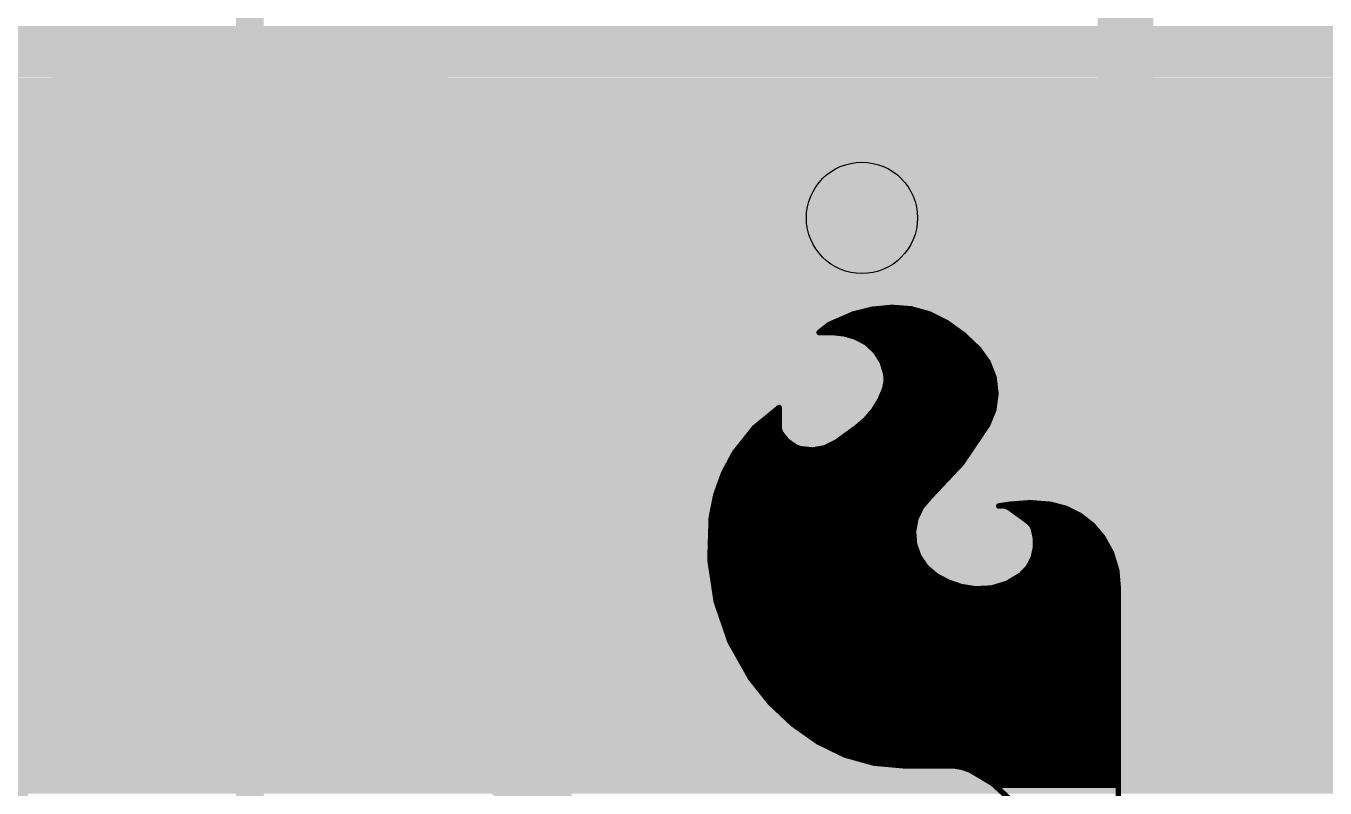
# Model space of a CAD drawing. Extents: x -29 to 78, y -15 to 28.
# Drawn here: x 17.01 to 22.94, y 14.92 to 18.4 of the extents above; entities that cross this region are included whole.
import ezdxf

# ---------------------------------------------------------------- set-up
doc = ezdxf.new("R2010")
doc.units = 0
for name, color, linetype in [('1', 12, 'CONTINUOUS'), ('16', 132, 'CONTINUOUS'), ('18', 110, 'CONTINUOUS'), ('201', 110, 'CONTINUOUS'), ('21', 41, 'CONTINUOUS'), ('22', 40, 'CONTINUOUS'), ('29', 253, 'CONTINUOUS'), ('31', 253, 'CONTINUOUS'), ('44', 253, 'CONTINUOUS'), ('51', 53, 'CONTINUOUS')]:
    doc.layers.add(name, color=color, linetype=linetype)

# ---------------------------------------------------------------- blocks, each defined once
blk = doc.blocks.new('RECT')
blk.add_solid([(-0.5, -0.5), (0.5, -0.5), (-0.5, 0.5), (0.5, 0.5)])
blk = doc.blocks.new('ROUNDV')
at = {"const_width": 0.5}
blk.add_lwpolyline([(0, -0.25, 1), (0, 0.25, 1), (0, -0.25)], format="xyb", dxfattribs=at)

msp = doc.modelspace()

# ---------------------------------------------------------------- linework, layer by layer
at = {"layer": '1', "const_width": 0.254}
for points in [[(22.032, 16.068), (22.032, 20.189)], [(24.13, 13.97), (22.032, 16.068)]]:
    msp.add_lwpolyline(points, dxfattribs=at)
at = {"layer": '1', "const_width": 0.127}
for points in [[(22.0769, 16.1129, 1), (21.9871, 16.0231)], [(21.9685, 16.068, 1), (22.0955, 16.068)]]:
    msp.add_lwpolyline(points, format="xyb", dxfattribs=at)
at = {"layer": '16', "const_width": 0.254}
msp.add_lwpolyline([(15.4178, 18.796), (21.7424, 12.4714)], dxfattribs=at)
at = {"layer": '21', "const_width": 0.2032}
msp.add_lwpolyline([(16.9164, 15.0344), (16.9164, 14.1756)], dxfattribs=at)
at = {"layer": '21', "const_width": 0.1016}
msp.add_lwpolyline([(16.9672, 15.0344, 1), (16.8656, 15.0344)], format="xyb", dxfattribs=at)
at = {"layer": '22', "const_width": 0.0254}
for points in [[(20.7645, 17.0764), (20.7874, 17.0866)], [(20.7874, 17.0866), (20.8752, 17.1086)], [(20.8178, 17.0942), (21.1111, 17.0942)], [(20.8752, 17.1086), (20.9652, 17.1171)], [(20.9652, 17.1171), (21.0521, 17.1105)], [(21.0521, 17.1105), (21.1361, 17.0873)], [(21.1361, 17.0873), (21.2141, 17.0485)], [(20.635, 17.0053), (20.6785, 17.0391)], [(20.6513, 17.018), (21.2564, 17.018)], [(20.6785, 17.0391), (20.7289, 17.0612)], [(20.6883, 17.0434), (21.2212, 17.0434)], [(20.7289, 17.0612), (20.7645, 17.0764)], [(20.7467, 17.0688), (21.1733, 17.0688)], [(21.2141, 17.0485), (21.2918, 16.9925)], [(20.6934, 17.0028), (20.6324, 17.0028)], [(20.6324, 17.0028), (20.6325, 17.0028)], [(20.6325, 17.0028), (20.635, 17.0053)], [(20.7463, 16.9969), (20.6934, 17.0028)], [(20.7975, 16.9824), (20.7463, 16.9969)], [(20.7614, 16.9926), (21.2916, 16.9926)], [(20.8483, 16.9554), (20.7975, 16.9824)], [(20.8261, 16.9672), (21.3185, 16.9672)], [(21.2918, 16.9925), (21.3614, 16.9266)], [(20.8903, 16.9162), (20.8483, 16.9554)], [(20.8628, 16.9418), (21.3453, 16.9418)], [(20.89, 16.9164), (21.3687, 16.9164)], [(20.9206, 16.8673), (20.8903, 16.9162)], [(21.3614, 16.9266), (21.4045, 16.8662)], [(20.9059, 16.891), (21.3868, 16.891)], [(20.9372, 16.8123), (20.9206, 16.8673)], [(20.9211, 16.8656), (21.4048, 16.8656)], [(20.9288, 16.8402), (21.4146, 16.8402)], [(21.4045, 16.8662), (21.4313, 16.797)], [(20.9364, 16.8148), (21.4244, 16.8148)], [(20.9386, 16.7789), (20.9372, 16.8123)], [(20.9382, 16.7894), (21.4322, 16.7894)], [(21.4313, 16.797), (21.4399, 16.7233)], [(20.9106, 16.6947), (20.9321, 16.7462)], [(20.9289, 16.7386), (21.4381, 16.7386)], [(20.9321, 16.7462), (20.9386, 16.7789)], [(20.9356, 16.764), (21.4351, 16.764)], [(21.4399, 16.7233), (21.43, 16.6498)], [(20.8813, 16.6472), (20.9106, 16.6947)], [(20.8907, 16.6624), (21.4317, 16.6624)], [(20.9064, 16.6878), (21.4351, 16.6878)], [(20.9183, 16.7132), (21.4386, 16.7132)], [(20.3369, 16.5678), (20.4495, 16.6599)], [(20.3905, 16.6116), (20.4495, 16.6116)], [(20.4215, 16.637), (20.4495, 16.637)], [(20.4495, 16.6599), (20.4495, 16.571)], [(20.8026, 16.5684), (20.845, 16.6048)], [(20.845, 16.6048), (20.8813, 16.6472)], [(20.8508, 16.6116), (21.4144, 16.6116)], [(20.8726, 16.637), (21.4247, 16.637)], [(21.43, 16.6498), (21.402, 16.5811)], [(20.2463, 16.4541), (20.3369, 16.5678)], [(20.3313, 16.5608), (20.4509, 16.5608)], [(20.3594, 16.5862), (20.4495, 16.5862)], [(20.4495, 16.571), (20.4515, 16.5565)], [(20.4515, 16.5565), (20.4572, 16.543)], [(20.4572, 16.543), (20.4869, 16.5063)], [(20.7112, 16.5024), (20.8026, 16.5684)], [(20.7921, 16.5608), (21.3883, 16.5608)], [(20.8233, 16.5862), (21.4041, 16.5862)], [(21.402, 16.5811), (21.2834, 16.4053)], [(20.2706, 16.4846), (20.5183, 16.4846)], [(20.2909, 16.51), (20.4839, 16.51)], [(20.3111, 16.5354), (20.4633, 16.5354)], [(20.4869, 16.5063), (20.5257, 16.4795)], [(20.6599, 16.4762), (20.7112, 16.5024)], [(20.6763, 16.4846), (21.3369, 16.4846)], [(20.7217, 16.51), (21.354, 16.51)], [(20.7569, 16.5354), (21.3712, 16.5354)], [(20.1962, 16.3607), (20.2463, 16.4541)], [(20.2354, 16.4338), (21.3026, 16.4338)], [(20.2504, 16.4592), (21.3198, 16.4592)], [(20.5257, 16.4795), (20.5461, 16.4719)], [(20.5461, 16.4719), (20.6033, 16.4658)], [(20.6033, 16.4658), (20.6599, 16.4762)], [(20.2081, 16.383), (21.2624, 16.383)], [(20.2218, 16.4084), (21.2855, 16.4084)], [(21.2834, 16.4053), (21.1379, 16.2509)], [(20.1604, 16.2609), (20.1962, 16.3607)], [(20.1768, 16.3068), (21.1906, 16.3068)], [(20.1859, 16.3322), (21.2145, 16.3322)], [(20.195, 16.3576), (21.2385, 16.3576)], [(20.1397, 16.1569), (20.1604, 16.2609)], [(20.1594, 16.256), (21.1427, 16.256)], [(20.1677, 16.2814), (21.1666, 16.2814)], [(21.1379, 16.2509), (21.0996, 16.206)], [(20.1493, 16.2052), (21.0992, 16.2052)], [(20.1543, 16.2306), (21.1206, 16.2306)], [(21.0996, 16.206), (21.0741, 16.1527)], [(21.4528, 16.2103), (21.5011, 16.2179)], [(21.4705, 16.212), (21.4528, 16.2103)], [(21.4879, 16.2085), (21.4705, 16.212)], [(21.5036, 16.2001), (21.4879, 16.2085)], [(21.4941, 16.2052), (21.7373, 16.2052)], [(21.5011, 16.2179), (21.5951, 16.2252)], [(21.5875, 16.1392), (21.5036, 16.2001)], [(21.5951, 16.2252), (21.6891, 16.2179)], [(21.6891, 16.2179), (21.759, 16.1995)], [(21.759, 16.1995), (21.8238, 16.1674)], [(20.1337, 15.9641), (20.1397, 16.1569)], [(20.1388, 16.129), (21.0698, 16.129)], [(20.1396, 16.1544), (21.075, 16.1544)], [(20.1442, 16.1798), (21.0871, 16.1798)], [(21.0741, 16.1527), (21.0634, 16.0946)], [(21.5316, 16.1798), (21.7988, 16.1798)], [(21.5666, 16.1544), (21.8405, 16.1544)], [(21.6013, 16.1258), (21.5875, 16.1392)], [(21.598, 16.129), (21.8731, 16.129)], [(21.8238, 16.1674), (21.8808, 16.123)], [(20.1372, 16.0782), (21.0646, 16.0782)], [(20.138, 16.1036), (21.065, 16.1036)], [(21.0634, 16.0946), (21.068, 16.0357)], [(21.6103, 16.1087), (21.6013, 16.1258)], [(21.6202, 16.0642), (21.6103, 16.1087)], [(21.6114, 16.1036), (21.8974, 16.1036)], [(21.6171, 16.0782), (21.9191, 16.0782)], [(21.8808, 16.123), (21.9278, 16.068)], [(20.1356, 16.0274), (21.0709, 16.0274)], [(20.1364, 16.0528), (21.0666, 16.0528)], [(21.068, 16.0357), (21.0876, 15.98)], [(21.6103, 15.9741), (21.6202, 16.0186)], [(21.6202, 16.0186), (21.6202, 16.0642)], [(21.6202, 16.0528), (21.9361, 16.0528)], [(21.6202, 16.0274), (21.9501, 16.0274)], [(21.9278, 16.068), (21.9679, 15.9948)], [(20.1625, 15.7734), (20.1337, 15.9641)], [(20.1341, 15.9766), (21.0899, 15.9766)], [(20.1349, 16.002), (21.0798, 16.002)], [(20.1356, 15.9512), (21.1073, 15.9512)], [(21.0876, 15.98), (21.121, 15.9313)], [(21.5881, 15.9306), (21.6103, 15.9741)], [(21.5986, 15.9512), (21.981, 15.9512)], [(21.6109, 15.9766), (21.9734, 15.9766)], [(21.6165, 16.002), (21.964, 16.002)], [(21.9679, 15.9948), (21.9919, 15.9149)], [(20.1395, 15.9258), (21.1273, 15.9258)], [(20.1433, 15.9004), (21.1569, 15.9004)], [(21.121, 15.9313), (21.1658, 15.8928)], [(21.1658, 15.8928), (21.2222, 15.8624)], [(21.491, 15.8571), (21.5544, 15.8953)], [(21.5544, 15.8953), (21.5881, 15.9306)], [(21.5593, 15.9004), (21.9932, 15.9004)], [(21.5834, 15.9258), (21.9887, 15.9258)], [(21.9919, 15.9149), (21.9989, 15.8318)], [(20.1471, 15.875), (21.1988, 15.875)], [(20.151, 15.8496), (21.2601, 15.8496)], [(21.2222, 15.8624), (21.2829, 15.8419)], [(21.2829, 15.8419), (21.3462, 15.8318)], [(21.3462, 15.8318), (21.4202, 15.8355)], [(21.4202, 15.8355), (21.491, 15.8571)], [(21.4665, 15.8496), (21.9974, 15.8496)], [(21.5207, 15.875), (21.9953, 15.875)], [(21.9989, 15.8318), (21.9989, 14.3154)], [(20.1548, 15.8242), (21.9989, 15.8242)], [(20.1587, 15.7988), (21.9989, 15.7988)], [(20.2253, 15.591), (20.1625, 15.7734)], [(20.1625, 15.7734), (21.9989, 15.7734)], [(20.1713, 15.748), (21.9989, 15.748)], [(20.18, 15.7226), (21.9989, 15.7226)], [(20.1888, 15.6972), (21.9989, 15.6972)], [(20.1975, 15.6718), (21.9989, 15.6718)], [(20.2062, 15.6464), (21.9989, 15.6464)], [(20.215, 15.621), (21.9989, 15.621)], [(20.2237, 15.5956), (21.9989, 15.5956)], [(20.32, 15.4229), (20.2253, 15.591)], [(20.237, 15.5702), (21.9989, 15.5702)], [(20.2513, 15.5448), (21.9989, 15.5448)], [(20.2656, 15.5194), (21.9989, 15.5194)], [(20.2799, 15.494), (21.9989, 15.494)], [(20.2943, 15.4686), (21.9989, 15.4686)], [(20.3086, 15.4432), (21.9989, 15.4432)], [(20.4084, 15.3122), (20.32, 15.4229)], [(20.3241, 15.4178), (21.9989, 15.4178)], [(20.3444, 15.3924), (21.9989, 15.3924)], [(20.3647, 15.367), (21.9989, 15.367)], [(20.385, 15.3416), (21.9989, 15.3416)], [(20.4053, 15.3162), (21.9989, 15.3162)], [(20.5116, 15.215), (20.4084, 15.3122)], [(20.4312, 15.2908), (21.9989, 15.2908)], [(20.4581, 15.2654), (21.9989, 15.2654)], [(20.4851, 15.24), (21.9989, 15.24)], [(20.6273, 15.1333), (20.5116, 15.215)], [(20.5122, 15.2146), (21.9989, 15.2146)], [(20.5481, 15.1892), (21.9989, 15.1892)], [(20.5841, 15.1638), (21.9989, 15.1638)], [(20.6201, 15.1384), (21.9989, 15.1384)], [(20.7503, 15.0733), (20.6273, 15.1333)], [(20.6689, 15.113), (21.9989, 15.113)], [(20.721, 15.0876), (21.9989, 15.0876)], [(20.8822, 15.0365), (20.7503, 15.0733)], [(20.7901, 15.0622), (21.9989, 15.0622)], [(20.8811, 15.0368), (21.9989, 15.0368)], [(21.0185, 15.0241), (20.8822, 15.0365)], [(21.2471, 15.0241), (21.0185, 15.0241)], [(21.2861, 15.0173), (21.2471, 15.0241)], [(21.3233, 15.0038), (21.2861, 15.0173)], [(21.3023, 15.0114), (21.9989, 15.0114)], [(21.4245, 14.9436), (21.3233, 15.0038)], [(21.3532, 14.986), (21.9989, 14.986)], [(21.396, 14.9606), (21.9989, 14.9606)], [(21.5113, 14.8641), (21.4245, 14.9436)], [(21.4337, 14.9352), (21.9989, 14.9352)]]:
    msp.add_lwpolyline(points, dxfattribs=at)
at = {"layer": '22', "const_width": 0.0127}
for points in [[(20.7859, 17.0928, 1), (20.7889, 17.0804)], [(20.79, 17.0808, 1), (20.7848, 17.0924)], [(20.8178, 17.1006, 1), (20.8178, 17.0878)], [(20.8745, 17.1149, 1), (20.8758, 17.1022)], [(20.8767, 17.1024, 1), (20.8736, 17.1147)], [(20.9657, 17.1234, 1), (20.9647, 17.1108)], [(20.9658, 17.1108, 1), (20.9646, 17.1234)], [(21.0538, 17.1166, 1), (21.0504, 17.1044)], [(21.0516, 17.1041, 1), (21.0526, 17.1168)], [(21.1111, 17.0878, 1), (21.1111, 17.1006)], [(21.1389, 17.093, 1), (21.1333, 17.0816)], [(21.1344, 17.0812, 1), (21.1378, 17.0934)], [(20.6513, 17.0244, 1), (20.6513, 17.0116)], [(20.6759, 17.0449, 1), (20.681, 17.0333)], [(20.6824, 17.0341, 1), (20.6746, 17.0441)], [(20.6883, 17.0498, 1), (20.6883, 17.0371)], [(20.7264, 17.067, 1), (20.7314, 17.0554)], [(20.7314, 17.0554, 1), (20.7264, 17.067)], [(20.7467, 17.0752, 1), (20.7467, 17.0624)], [(20.7619, 17.0822, 1), (20.7671, 17.0706)], [(20.767, 17.0706, 1), (20.762, 17.0822)], [(21.1733, 17.0624, 1), (21.1733, 17.0752)], [(21.2178, 17.0537, 1), (21.2104, 17.0433)], [(21.2113, 17.0428, 1), (21.2169, 17.0542)], [(21.2212, 17.0371, 1), (21.2212, 17.0498)], [(21.2564, 17.0116, 1), (21.2564, 17.0244)], [(20.6324, 17.0092, 1), (20.6324, 16.9964)], [(20.6324, 17.0092, 1), (20.6324, 16.9964)], [(20.628, 17.0073, 1), (20.637, 16.9983)], [(20.6311, 17.0103, 1), (20.6389, 17.0003)], [(20.6395, 17.0008, 1), (20.6305, 17.0098)], [(20.6325, 16.9964, 1), (20.6325, 17.0092)], [(20.6941, 17.0091, 1), (20.6927, 16.9965)], [(20.6934, 16.9964, 1), (20.6934, 17.0092)], [(20.748, 17.003, 1), (20.7446, 16.9908)], [(20.7456, 16.9906, 1), (20.747, 17.0032)], [(20.7614, 16.999, 1), (20.7614, 16.9862)], [(20.8005, 16.988, 1), (20.7945, 16.9768)], [(20.7958, 16.9763, 1), (20.7992, 16.9885)], [(20.8261, 16.9736, 1), (20.8261, 16.9609)], [(21.2962, 16.9971, 1), (21.2874, 16.9878)], [(21.2881, 16.9873, 1), (21.2955, 16.9976)], [(21.2916, 16.9862, 1), (21.2916, 16.999)], [(21.3185, 16.9609, 1), (21.3185, 16.9736)], [(20.8526, 16.9601, 1), (20.8439, 16.9508)], [(20.8453, 16.9498, 1), (20.8512, 16.961)], [(20.8628, 16.9482, 1), (20.8628, 16.9354)], [(20.89, 16.9228, 1), (20.89, 16.91)], [(20.8956, 16.9195, 1), (20.8849, 16.9128)], [(20.8859, 16.9115, 1), (20.8946, 16.9208)], [(21.3453, 16.9354, 1), (21.3453, 16.9482)], [(21.3666, 16.9303, 1), (21.3562, 16.9229)], [(21.357, 16.922, 1), (21.3658, 16.9312)], [(21.3687, 16.91, 1), (21.3687, 16.9228)], [(20.9059, 16.8974, 1), (20.9059, 16.8847)], [(20.9267, 16.8692, 1), (20.9145, 16.8655)], [(20.9211, 16.872, 1), (20.9211, 16.8592)], [(20.9152, 16.864, 1), (20.926, 16.8707)], [(20.9288, 16.8466, 1), (20.9288, 16.8338)], [(21.3868, 16.8847, 1), (21.3868, 16.8974)], [(21.4105, 16.8685, 1), (21.3986, 16.8639)], [(21.3994, 16.8625, 1), (21.4097, 16.8699)], [(21.4048, 16.8592, 1), (21.4048, 16.872)], [(21.4146, 16.8338, 1), (21.4146, 16.8466)], [(20.9364, 16.8212, 1), (20.9364, 16.8085)], [(20.9435, 16.8126, 1), (20.9309, 16.812)], [(20.9311, 16.8105, 1), (20.9433, 16.8141)], [(20.9382, 16.7958, 1), (20.9382, 16.783)], [(21.4244, 16.8085, 1), (21.4244, 16.8212)], [(21.4376, 16.7978, 1), (21.425, 16.7963)], [(21.4253, 16.7947, 1), (21.4372, 16.7993)], [(21.4322, 16.783, 1), (21.4322, 16.7958)], [(20.9289, 16.745, 1), (20.9289, 16.7323)], [(20.9259, 16.7474, 1), (20.9383, 16.745)], [(20.938, 16.7438, 1), (20.9262, 16.7486)], [(20.9356, 16.7704, 1), (20.9356, 16.7576)], [(20.9323, 16.7787, 1), (20.945, 16.7792)], [(20.9448, 16.7777, 1), (20.9324, 16.7802)], [(21.4462, 16.7225, 1), (21.4336, 16.7242)], [(21.4351, 16.7576, 1), (21.4351, 16.7704)], [(21.4381, 16.7323, 1), (21.4381, 16.745)], [(20.8907, 16.6688, 1), (20.8907, 16.6561)], [(20.9064, 16.6942, 1), (20.9064, 16.6814)], [(20.9048, 16.6971, 1), (20.9165, 16.6922)], [(20.916, 16.6914, 1), (20.9052, 16.698)], [(20.9183, 16.7196, 1), (20.9183, 16.7068)], [(21.4317, 16.6561, 1), (21.4317, 16.6688)], [(21.4336, 16.7226, 1), (21.4462, 16.7241)], [(21.4351, 16.6814, 1), (21.4351, 16.6942)], [(21.4386, 16.7068, 1), (21.4386, 16.7196)], [(20.3905, 16.618, 1), (20.3905, 16.6052)], [(20.4215, 16.6434, 1), (20.4215, 16.6306)], [(20.4559, 16.6599, 1), (20.4431, 16.6599)], [(20.4535, 16.655, 1), (20.4455, 16.6648)], [(20.4495, 16.6306, 1), (20.4495, 16.6434)], [(20.4495, 16.6052, 1), (20.4495, 16.618)], [(20.8401, 16.6089, 1), (20.8498, 16.6007)], [(20.8491, 16.6, 1), (20.8408, 16.6096)], [(20.8508, 16.618, 1), (20.8508, 16.6052)], [(20.8726, 16.6434, 1), (20.8726, 16.6306)], [(20.8759, 16.6505, 1), (20.8867, 16.6439)], [(20.8861, 16.6431, 1), (20.8765, 16.6513)], [(21.4144, 16.6052, 1), (21.4144, 16.618)], [(21.4237, 16.6507, 1), (21.4363, 16.649)], [(21.4358, 16.6474, 1), (21.4241, 16.6522)], [(21.4247, 16.6306, 1), (21.4247, 16.6434)], [(20.3313, 16.5672, 1), (20.3313, 16.5544)], [(20.3329, 16.5727, 1), (20.341, 16.5629)], [(20.3419, 16.5639, 1), (20.332, 16.5718)], [(20.3594, 16.5926, 1), (20.3594, 16.5799)], [(20.4431, 16.571, 1), (20.4559, 16.571)], [(20.4558, 16.5719, 1), (20.4432, 16.5701)], [(20.4573, 16.559, 1), (20.4456, 16.554)], [(20.4452, 16.5556, 1), (20.4578, 16.5573)], [(20.4495, 16.5799, 1), (20.4495, 16.5926)], [(20.4509, 16.5544, 1), (20.4509, 16.5672)], [(20.4621, 16.547, 1), (20.4523, 16.539)], [(20.7921, 16.5672, 1), (20.7921, 16.5544)], [(20.7985, 16.5732, 1), (20.8067, 16.5636)], [(20.8063, 16.5633, 1), (20.7989, 16.5735)], [(20.8233, 16.5926, 1), (20.8233, 16.5799)], [(21.3883, 16.5544, 1), (21.3883, 16.5672)], [(21.3961, 16.5835, 1), (21.4079, 16.5787)], [(21.4073, 16.5775, 1), (21.3967, 16.5847)], [(21.4041, 16.5799, 1), (21.4041, 16.5926)], [(20.2706, 16.491, 1), (20.2706, 16.4782)], [(20.2909, 16.5164, 1), (20.2909, 16.5037)], [(20.3111, 16.5418, 1), (20.3111, 16.529)], [(20.4514, 16.5405, 1), (20.463, 16.5455)], [(20.4633, 16.529, 1), (20.4633, 16.5418)], [(20.4905, 16.5115, 1), (20.4833, 16.5011)], [(20.4819, 16.5023, 1), (20.4918, 16.5103)], [(20.4839, 16.5037, 1), (20.4839, 16.5164)], [(20.5183, 16.4782, 1), (20.5183, 16.491)], [(20.6763, 16.491, 1), (20.6763, 16.4782)], [(20.7075, 16.5075, 1), (20.7149, 16.4973)], [(20.7141, 16.4967, 1), (20.7083, 16.5081)], [(20.7217, 16.5164, 1), (20.7217, 16.5037)], [(20.7569, 16.5418, 1), (20.7569, 16.529)], [(21.3369, 16.4782, 1), (21.3369, 16.491)], [(21.354, 16.5037, 1), (21.354, 16.5164)], [(21.3712, 16.529, 1), (21.3712, 16.5418)], [(20.2354, 16.4402, 1), (20.2354, 16.4275)], [(20.2413, 16.4581, 1), (20.2513, 16.4501)], [(20.2519, 16.4511, 1), (20.2407, 16.4571)], [(20.2504, 16.4656, 1), (20.2504, 16.4528)], [(20.5279, 16.4855, 1), (20.5235, 16.4735)], [(20.5221, 16.4743, 1), (20.5293, 16.4847)], [(20.5468, 16.4782, 1), (20.5454, 16.4656)], [(20.5439, 16.4659, 1), (20.5483, 16.4779)], [(20.6022, 16.472, 1), (20.6045, 16.4595)], [(20.6027, 16.4594, 1), (20.604, 16.4721)], [(20.657, 16.4819, 1), (20.6628, 16.4706)], [(20.6611, 16.47, 1), (20.6588, 16.4825)], [(21.3026, 16.4275, 1), (21.3026, 16.4402)], [(21.3198, 16.4528, 1), (21.3198, 16.4656)], [(20.2081, 16.3894, 1), (20.2081, 16.3766)], [(20.2218, 16.4148, 1), (20.2218, 16.402)], [(21.2624, 16.3766, 1), (21.2624, 16.3894)], [(21.2781, 16.4088, 1), (21.2886, 16.4017)], [(21.288, 16.4009, 1), (21.2788, 16.4096)], [(21.2855, 16.402, 1), (21.2855, 16.4148)], [(20.1768, 16.3132, 1), (20.1768, 16.3004)], [(20.1859, 16.3386, 1), (20.1859, 16.3258)], [(20.195, 16.364, 1), (20.195, 16.3513)], [(20.1906, 16.3637, 1), (20.2018, 16.3577)], [(20.2021, 16.3585, 1), (20.1902, 16.3628)], [(21.1906, 16.3004, 1), (21.1906, 16.3132)], [(21.2145, 16.3258, 1), (21.2145, 16.3386)], [(21.2385, 16.3513, 1), (21.2385, 16.364)], [(20.1594, 16.2624, 1), (20.1594, 16.2496)], [(20.1544, 16.263, 1), (20.1663, 16.2587)], [(20.1666, 16.2596, 1), (20.1541, 16.2621)], [(20.1677, 16.2878, 1), (20.1677, 16.2751)], [(21.1333, 16.2553, 1), (21.1425, 16.2465)], [(21.1427, 16.2468, 1), (21.1331, 16.255)], [(21.1427, 16.2496, 1), (21.1427, 16.2624)], [(21.1666, 16.2751, 1), (21.1666, 16.2878)], [(20.1493, 16.2116, 1), (20.1493, 16.1989)], [(20.1543, 16.237, 1), (20.1543, 16.2242)], [(21.0947, 16.2101, 1), (21.1044, 16.2018)], [(21.1053, 16.2032, 1), (21.0938, 16.2087)], [(21.0992, 16.1989, 1), (21.0992, 16.2116)], [(21.1206, 16.2242, 1), (21.1206, 16.237)], [(21.4518, 16.2166, 1), (21.4538, 16.204)], [(21.4522, 16.2166, 1), (21.4534, 16.204)], [(21.4718, 16.2182, 1), (21.4692, 16.2058)], [(21.4711, 16.2057, 1), (21.4699, 16.2183)], [(21.4909, 16.2141, 1), (21.4849, 16.2029)], [(21.4867, 16.2023, 1), (21.4892, 16.2147)], [(21.4941, 16.2116, 1), (21.4941, 16.1989)], [(21.5006, 16.2242, 1), (21.5016, 16.2116)], [(21.5073, 16.2052, 1), (21.4999, 16.195)], [(21.5021, 16.2116, 1), (21.5001, 16.2242)], [(21.5006, 16.1945, 1), (21.5066, 16.2057)], [(21.5956, 16.2316, 1), (21.5946, 16.2189)], [(21.5956, 16.2189, 1), (21.5946, 16.2316)], [(21.6907, 16.224, 1), (21.6875, 16.2118)], [(21.6886, 16.2116, 1), (21.6896, 16.2242)], [(21.7373, 16.1989, 1), (21.7373, 16.2116)], [(21.7618, 16.2052, 1), (21.7562, 16.1938)], [(21.7574, 16.1933, 1), (21.7606, 16.2056)], [(20.1388, 16.1354, 1), (20.1388, 16.1227)], [(20.1396, 16.1608, 1), (20.1396, 16.1481)], [(20.1335, 16.1581, 1), (20.1459, 16.1557)], [(20.146, 16.1567, 1), (20.1334, 16.1571)], [(20.1442, 16.1862, 1), (20.1442, 16.1734)], [(21.0684, 16.1554, 1), (21.0799, 16.1499)], [(21.0804, 16.1515, 1), (21.0679, 16.1538)], [(21.0698, 16.1227, 1), (21.0698, 16.1354)], [(21.075, 16.1481, 1), (21.075, 16.1608)], [(21.0871, 16.1734, 1), (21.0871, 16.1862)], [(21.5316, 16.1862, 1), (21.5316, 16.1734)], [(21.5666, 16.1608, 1), (21.5666, 16.1481)], [(21.5919, 16.1437, 1), (21.5831, 16.1347)], [(21.5838, 16.1341, 1), (21.5912, 16.1443)], [(21.598, 16.1354, 1), (21.598, 16.1227)], [(21.7988, 16.1734, 1), (21.7988, 16.1862)], [(21.8277, 16.1724, 1), (21.8199, 16.1624)], [(21.821, 16.1617, 1), (21.8266, 16.1731)], [(21.8405, 16.1481, 1), (21.8405, 16.1608)], [(21.8731, 16.1227, 1), (21.8731, 16.1354)], [(20.1372, 16.0846, 1), (20.1372, 16.0719)], [(20.138, 16.11, 1), (20.138, 16.0972)], [(21.0697, 16.0951, 1), (21.057, 16.0941)], [(21.0571, 16.0957, 1), (21.0696, 16.0934)], [(21.0646, 16.0719, 1), (21.0646, 16.0846)], [(21.065, 16.0972, 1), (21.065, 16.11)], [(21.6069, 16.1287, 1), (21.5957, 16.1228)], [(21.5969, 16.1212, 1), (21.6057, 16.1303)], [(21.6165, 16.1101, 1), (21.6041, 16.1073)], [(21.6047, 16.1057, 1), (21.6159, 16.1117)], [(21.6114, 16.11, 1), (21.6114, 16.0972)], [(21.6171, 16.0846, 1), (21.6171, 16.0719)], [(21.8857, 16.1271, 1), (21.876, 16.1189)], [(21.8769, 16.118, 1), (21.8847, 16.128)], [(21.8974, 16.0972, 1), (21.8974, 16.11)], [(21.9191, 16.0719, 1), (21.9191, 16.0846)], [(20.1356, 16.0338, 1), (20.1356, 16.021)], [(20.1364, 16.0592, 1), (20.1364, 16.0465)], [(21.0616, 16.0352, 1), (21.0743, 16.0362)], [(21.0739, 16.0378, 1), (21.062, 16.0336)], [(21.0666, 16.0465, 1), (21.0666, 16.0592)], [(21.0709, 16.021, 1), (21.0709, 16.0338)], [(21.6266, 16.0642, 1), (21.6139, 16.0642)], [(21.6202, 16.0592, 1), (21.6202, 16.0465)], [(21.6202, 16.0338, 1), (21.6202, 16.021)], [(21.6139, 16.0186, 1), (21.6266, 16.0186)], [(21.614, 16.0628, 1), (21.6264, 16.0656)], [(21.6264, 16.0172, 1), (21.614, 16.02)], [(21.9334, 16.0711, 1), (21.9222, 16.0649)], [(21.923, 16.0639, 1), (21.9326, 16.0721)], [(21.9361, 16.0465, 1), (21.9361, 16.0592)], [(21.9501, 16.021, 1), (21.9501, 16.0338)], [(20.1273, 15.9643, 1), (20.14, 15.9639)], [(20.1399, 15.965, 1), (20.1274, 15.9631)], [(20.1341, 15.983, 1), (20.1341, 15.9703)], [(20.1349, 16.0084, 1), (20.1349, 15.9957)], [(20.1356, 15.9575, 1), (20.1356, 15.9449)], [(21.0798, 15.9957, 1), (21.0798, 16.0084)], [(21.0928, 15.9836, 1), (21.0824, 15.9764)], [(21.0816, 15.9779, 1), (21.0936, 15.9821)], [(21.0899, 15.9703, 1), (21.0899, 15.983)], [(21.1073, 15.9449, 1), (21.1073, 15.9575)], [(21.5986, 15.9575, 1), (21.5986, 15.9449)], [(21.6041, 15.9755, 1), (21.6165, 15.9727)], [(21.6109, 15.983, 1), (21.6109, 15.9703)], [(21.616, 15.9712, 1), (21.6046, 15.977)], [(21.6165, 16.0084, 1), (21.6165, 15.9957)], [(21.974, 15.9967, 1), (21.9618, 15.993)], [(21.9623, 15.9918, 1), (21.9735, 15.9979)], [(21.964, 15.9957, 1), (21.964, 16.0084)], [(21.9734, 15.9703, 1), (21.9734, 15.983)], [(21.981, 15.9449, 1), (21.981, 15.9575)], [(20.1395, 15.9322, 1), (20.1395, 15.9195)], [(20.1433, 15.9068, 1), (20.1433, 15.8941)], [(21.1251, 15.9361, 1), (21.1168, 15.9264)], [(21.1157, 15.9277, 1), (21.1262, 15.9348)], [(21.1273, 15.9195, 1), (21.1273, 15.9322)], [(21.1569, 15.8941, 1), (21.1569, 15.9068)], [(21.1688, 15.8984, 1), (21.1628, 15.8872)], [(21.1617, 15.888, 1), (21.1699, 15.8976)], [(21.5498, 15.8997, 1), (21.559, 15.8909)], [(21.5577, 15.8899, 1), (21.5511, 15.9007)], [(21.5593, 15.9068, 1), (21.5593, 15.8941)], [(21.5834, 15.9322, 1), (21.5834, 15.9195)], [(21.5824, 15.9335, 1), (21.5937, 15.9278)], [(21.5927, 15.9263, 1), (21.5835, 15.935)], [(21.9983, 15.9155, 1), (21.9856, 15.9144)], [(21.9859, 15.9131, 1), (21.998, 15.9168)], [(21.9887, 15.9195, 1), (21.9887, 15.9322)], [(21.9932, 15.8941, 1), (21.9932, 15.9068)], [(20.1471, 15.8813, 1), (20.1471, 15.8687)], [(20.151, 15.8559, 1), (20.151, 15.8433)], [(21.1988, 15.8687, 1), (21.1988, 15.8813)], [(21.2242, 15.8684, 1), (21.2202, 15.8564)], [(21.2192, 15.8568, 1), (21.2252, 15.868)], [(21.2601, 15.8433, 1), (21.2601, 15.8559)], [(21.2839, 15.8481, 1), (21.2819, 15.8356)], [(21.2809, 15.8359, 1), (21.2849, 15.8479)], [(21.3459, 15.8381, 1), (21.3465, 15.8255)], [(21.3452, 15.8255, 1), (21.3472, 15.8381)], [(21.4183, 15.8415, 1), (21.422, 15.8294)], [(21.4205, 15.8291, 1), (21.4198, 15.8418)], [(21.4665, 15.8559, 1), (21.4665, 15.8433)], [(21.4877, 15.8625, 1), (21.4943, 15.8516)], [(21.4928, 15.851, 1), (21.4891, 15.8632)], [(21.5207, 15.8813, 1), (21.5207, 15.8687)], [(22.0053, 15.8318, 1), (21.9926, 15.8318)], [(21.9953, 15.8687, 1), (21.9953, 15.8813)], [(21.9974, 15.8433, 1), (21.9974, 15.8559)], [(20.1548, 15.8306, 1), (20.1548, 15.8179)], [(20.1587, 15.8051, 1), (20.1587, 15.7925)], [(20.1685, 15.7754, 1), (20.1565, 15.7713)], [(20.1625, 15.7797, 1), (20.1625, 15.7671)], [(21.9926, 15.8313, 1), (22.0052, 15.8323)], [(21.9989, 15.8179, 1), (21.9989, 15.8306)], [(21.9989, 15.7925, 1), (21.9989, 15.8051)], [(21.9989, 15.7671, 1), (21.9989, 15.7797)], [(20.1562, 15.7724, 1), (20.1688, 15.7743)], [(20.1713, 15.7544, 1), (20.1713, 15.7417)], [(20.18, 15.7289, 1), (20.18, 15.7163)], [(21.9989, 15.7417, 1), (21.9989, 15.7544)], [(21.9989, 15.7163, 1), (21.9989, 15.7289)], [(20.1888, 15.7035, 1), (20.1888, 15.6909)], [(20.1975, 15.6782, 1), (20.1975, 15.6655)], [(21.9989, 15.6909, 1), (21.9989, 15.7035)], [(21.9989, 15.6655, 1), (21.9989, 15.6782)], [(20.2062, 15.6527, 1), (20.2062, 15.6401)], [(20.215, 15.6273, 1), (20.215, 15.6147)], [(20.2237, 15.602, 1), (20.2237, 15.5893)], [(21.9989, 15.6401, 1), (21.9989, 15.6527)], [(21.9989, 15.6147, 1), (21.9989, 15.6273)], [(21.9989, 15.5893, 1), (21.9989, 15.602)], [(20.2309, 15.5941, 1), (20.2198, 15.5879)], [(20.2193, 15.5889, 1), (20.2313, 15.593)], [(20.237, 15.5766, 1), (20.237, 15.5639)], [(20.2513, 15.5511, 1), (20.2513, 15.5385)], [(21.9989, 15.5639, 1), (21.9989, 15.5766)], [(21.9989, 15.5385, 1), (21.9989, 15.5511)], [(20.2656, 15.5258, 1), (20.2656, 15.5131)], [(20.2799, 15.5004, 1), (20.2799, 15.4877)], [(21.9989, 15.5131, 1), (21.9989, 15.5258)], [(21.9989, 15.4877, 1), (21.9989, 15.5004)], [(20.2943, 15.4749, 1), (20.2943, 15.4623)], [(20.3086, 15.4496, 1), (20.3086, 15.4369)], [(20.325, 15.4269, 1), (20.315, 15.4189)], [(20.3145, 15.4198, 1), (20.3255, 15.426)], [(20.3241, 15.4242, 1), (20.3241, 15.4115)], [(21.9989, 15.4623, 1), (21.9989, 15.4749)], [(21.9989, 15.4369, 1), (21.9989, 15.4496)], [(21.9989, 15.4115, 1), (21.9989, 15.4242)], [(20.3444, 15.3987, 1), (20.3444, 15.3861)], [(20.3647, 15.3734, 1), (20.3647, 15.3607)], [(21.9989, 15.3861, 1), (21.9989, 15.3987)], [(21.9989, 15.3607, 1), (21.9989, 15.3734)], [(20.385, 15.348, 1), (20.385, 15.3353)], [(20.4053, 15.3225, 1), (20.4053, 15.3099)], [(20.4128, 15.3168, 1), (20.4041, 15.3076)], [(20.4035, 15.3082, 1), (20.4134, 15.3162)], [(21.9989, 15.3353, 1), (21.9989, 15.348)], [(21.9989, 15.3099, 1), (21.9989, 15.3225)], [(20.4312, 15.2972, 1), (20.4312, 15.2845)], [(20.4581, 15.2718, 1), (20.4581, 15.2591)], [(20.4851, 15.2463, 1), (20.4851, 15.2337)], [(21.9989, 15.2845, 1), (21.9989, 15.2972)], [(21.9989, 15.2591, 1), (21.9989, 15.2718)], [(21.9989, 15.2337, 1), (21.9989, 15.2463)], [(20.5152, 15.2202, 1), (20.5079, 15.2098)], [(20.5122, 15.221, 1), (20.5122, 15.2083)], [(20.5072, 15.2104, 1), (20.5159, 15.2197)], [(20.5481, 15.1956, 1), (20.5481, 15.1829)], [(21.9989, 15.2083, 1), (21.9989, 15.221)], [(21.9989, 15.1829, 1), (21.9989, 15.1956)], [(20.5841, 15.1701, 1), (20.5841, 15.1575)], [(20.6201, 15.1448, 1), (20.6201, 15.1321)], [(20.6301, 15.139, 1), (20.6245, 15.1276)], [(20.6236, 15.1281, 1), (20.631, 15.1385)], [(21.9989, 15.1575, 1), (21.9989, 15.1701)], [(21.9989, 15.1321, 1), (21.9989, 15.1448)], [(20.6689, 15.1194, 1), (20.6689, 15.1067)], [(20.721, 15.0939, 1), (20.721, 15.0813)], [(20.752, 15.0794, 1), (20.7486, 15.0672)], [(20.7476, 15.0676, 1), (20.7531, 15.079)], [(20.7901, 15.0686, 1), (20.7901, 15.0559)], [(21.9989, 15.1067, 1), (21.9989, 15.1194)], [(21.9989, 15.0813, 1), (21.9989, 15.0939)], [(21.9989, 15.0559, 1), (21.9989, 15.0686)], [(20.8811, 15.0432, 1), (20.8811, 15.0305)], [(20.8828, 15.0428, 1), (20.8816, 15.0302)], [(20.8805, 15.0304, 1), (20.8839, 15.0426)], [(21.0185, 15.0305, 1), (21.0185, 15.0178)], [(21.0179, 15.0178, 1), (21.0191, 15.0304)], [(21.2482, 15.0304, 1), (21.246, 15.0178)], [(21.2471, 15.0178, 1), (21.2471, 15.0305)], [(21.2882, 15.0232, 1), (21.2839, 15.0113)], [(21.285, 15.011, 1), (21.2872, 15.0235)], [(21.3023, 15.0177, 1), (21.3023, 15.0051)], [(21.3265, 15.0093, 1), (21.3201, 14.9983)], [(21.3211, 14.9978, 1), (21.3255, 15.0098)], [(21.9989, 15.0305, 1), (21.9989, 15.0432)], [(21.9989, 15.0051, 1), (21.9989, 15.0177)], [(21.3532, 14.9924, 1), (21.3532, 14.9797)], [(21.396, 14.967, 1), (21.396, 14.9543)], [(21.4288, 14.9483, 1), (21.4202, 14.9389)], [(21.4212, 14.9382, 1), (21.4277, 14.9491)], [(21.9989, 14.9797, 1), (21.9989, 14.9924)], [(21.9989, 14.9543, 1), (21.9989, 14.967)], [(21.4337, 14.9415, 1), (21.4337, 14.9289)], [(21.9989, 14.9289, 1), (21.9989, 14.9415)]]:
    msp.add_lwpolyline(points, format="xyb", dxfattribs=at)
at = {"layer": '44'}
msp.add_circle((20.828, 17.526), 0.254, dxfattribs=at)
at = {"layer": '51', "const_width": 0.127}
msp.add_lwpolyline([(18.032, 20.189), (18.032, 6.989)], dxfattribs=at)

# ---------------------------------------------------------------- block references
at = {"layer": '1', "xscale": 0.8, "yscale": 1.6, "rotation": 270}
for p in [(18.032, 17.7112), (18.032, 16.689), (18.032, 15.489)]:
    msp.add_blockref('RECT', p, dxfattribs=at)
at = {"layer": '18', "xscale": 1.016, "yscale": 1.016}
msp.add_blockref('ROUNDV', (20.828, 17.526), dxfattribs=at)
msp.add_blockref('ROUNDV', (20.828, 17.526), dxfattribs=at)
at = {"layer": '201'}
for p, xscale, yscale in [((17.9933, 18.3439), 36.1036, 0.1168), ((17.9933, 18.2271), 36.1036, 0.1169), ((17.9933, 18.1102), 36.1036, 0.1168), ((17.9933, 17.9934), 36.1036, 0.1168), ((17.9933, 17.8766), 36.1036, 0.1169), ((17.9933, 17.7597), 36.1036, 0.1168), ((17.9933, 17.6428), 36.1036, 0.1169), ((17.9933, 17.526), 36.1036, 0.1168), ((17.9933, 17.4092), 36.1036, 0.1168), ((17.9933, 17.2924), 36.1036, 0.1169), ((17.9933, 17.1755), 36.1036, 0.1168), ((17.9933, 17.0587), 36.1036, 0.1169), ((17.9933, 16.9418), 36.1036, 0.1168), ((17.9933, 16.825), 36.1036, 0.1168), ((17.9933, 16.7081), 36.1036, 0.1169), ((17.9933, 16.5913), 36.1036, 0.1168), ((17.9349, 16.4745), 35.9867, 0.1169), ((17.9349, 16.3576), 35.9867, 0.1168), ((17.9349, 16.2408), 35.9867, 0.1168), ((17.9349, 16.124), 35.9867, 0.1169), ((17.9933, 16.0071), 36.1036, 0.1168), ((17.9933, 15.8902), 36.1036, 0.1169), ((17.9349, 15.7734), 35.9867, 0.1168), ((17.9933, 15.6566), 36.1036, 0.1168), ((17.9933, 15.5398), 36.1036, 0.1169), ((17.9933, 15.4229), 36.1036, 0.1168), ((17.9933, 15.3061), 36.1036, 0.1169), ((17.9933, 15.1892), 36.1036, 0.1168), ((17.9933, 15.0724), 36.1036, 0.1168), ((17.9933, 14.9556), 36.1036, 0.1169)]:
    msp.add_blockref('RECT', p, dxfattribs=dict(at, xscale=xscale, yscale=yscale))
at = {"layer": '29', "xscale": 1.0032, "yscale": 1.8032, "rotation": 270}
for p in [(18.032, 17.7112), (18.032, 16.689), (18.032, 15.489)]:
    msp.add_blockref('RECT', p, dxfattribs=at)
at = {"layer": '31', "xscale": 0.8, "yscale": 1.6, "rotation": 270}
for p in [(18.032, 17.7112), (18.032, 16.689), (18.032, 15.489)]:
    msp.add_blockref('RECT', p, dxfattribs=at)

doc.saveas('drawing.dxf')
